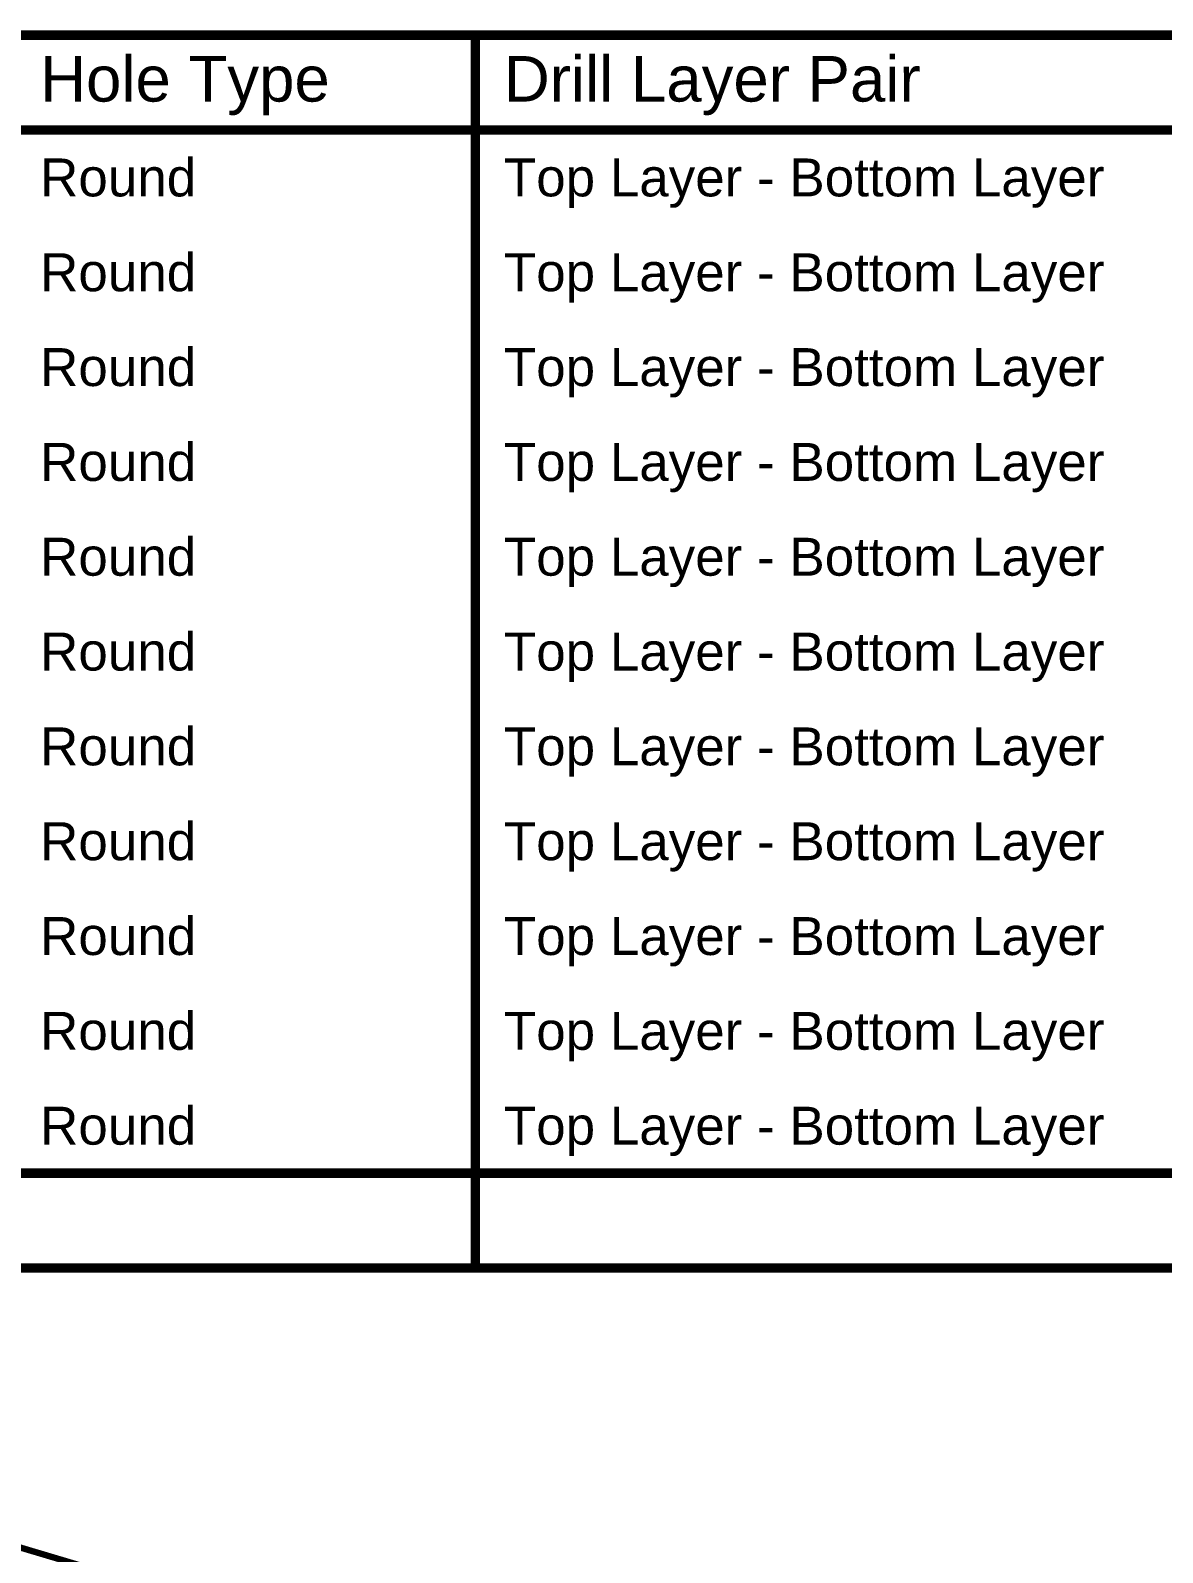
# Model space of a CAD drawing. Header units: inches. Extents: x 29 to 267, y 155 to 337.
# Drawn here: x 102.7 to 148.2, y 275.6 to 336.8 of the extents above; entities that cross this region are included whole.
import ezdxf

# ---------------------------------------------------------------- set-up
doc = ezdxf.new("R2010")
doc.units = ezdxf.units.IN
doc.layers.add('Board Outline', color=216, linetype='Continuous')
doc.layers.add('Drill Drawing', color=1, linetype='Continuous')
doc.styles.add('Arial', font='', dxfattribs={"height": 0.2})
doc.styles.get('Arial').set_extended_font_data('Arial')

msp = doc.modelspace()

# ---------------------------------------------------------------- linework, layer by layer
at = {"layer": 'Board Outline'}
msp.add_lwpolyline([(55.145, 191.491, 0.254, 0.254, -2.452185), (125.145, 191.491, 0.254, 0.254, 0)], format="xyseb", dxfattribs=at)
at = {"layer": 'Drill Drawing'}
for points in [[(31.686, 336.575, 0.381, 0.381, 0), (224.724, 336.575, 0.381, 0.381, 0)], [(120.588, 287.045, 0.381, 0.381, 0), (120.588, 336.575, 0.381, 0.381, 0)], [(31.686, 332.765, 0.381, 0.381, 0), (224.724, 332.765, 0.381, 0.381, 0)], [(31.686, 290.855, 0.381, 0.381, 0), (224.724, 290.855, 0.381, 0.381, 0)], [(31.686, 287.045, 0.381, 0.381, 0), (224.724, 287.045, 0.381, 0.381, 0)]]:
    msp.add_lwpolyline(points, format="xyseb", dxfattribs=at)
for points in [[(120.493, 336.575, 0.191, 0.191, 1), (120.684, 336.575, 0.191, 0.191, 1)], [(120.493, 287.045, 0.191, 0.191, 1), (120.684, 287.045, 0.191, 0.191, 1)]]:
    msp.add_lwpolyline(points, format="xyseb", close=True, dxfattribs=at)

# ---------------------------------------------------------------- texts
at = {"layer": 'Drill Drawing', "style": 'Arial'}
for s, height, p in [('Hole Type', 1.8288, (103.093, 333.908)), ('Drill Layer Pair', 1.8288, (121.731, 333.908)), ('Round', 1.524, (103.093, 330.098)), ('Top Layer - Bottom Layer', 1.524, (121.731, 330.098)), ('Round', 1.524, (103.093, 326.288)), ('Top Layer - Bottom Layer', 1.524, (121.731, 326.288)), ('Round', 1.524, (103.093, 322.478)), ('Top Layer - Bottom Layer', 1.524, (121.731, 322.478)), ('Round', 1.524, (103.093, 318.668)), ('Top Layer - Bottom Layer', 1.524, (121.731, 318.668)), ('Round', 1.524, (103.093, 314.858)), ('Top Layer - Bottom Layer', 1.524, (121.731, 314.858)), ('Round', 1.524, (103.093, 311.048)), ('Top Layer - Bottom Layer', 1.524, (121.731, 311.048)), ('Round', 1.524, (103.093, 307.238)), ('Top Layer - Bottom Layer', 1.524, (121.731, 307.238)), ('Round', 1.524, (103.093, 303.428)), ('Top Layer - Bottom Layer', 1.524, (121.731, 303.428)), ('Round', 1.524, (103.093, 299.618)), ('Top Layer - Bottom Layer', 1.524, (121.731, 299.618)), ('Round', 1.524, (103.093, 295.808)), ('Top Layer - Bottom Layer', 1.524, (121.731, 295.808)), ('Round', 1.524, (103.093, 291.998)), ('Top Layer - Bottom Layer', 1.524, (121.731, 291.998))]:
    msp.add_text(s, height=height, dxfattribs=at).set_placement(p)

doc.saveas('drawing.dxf')
